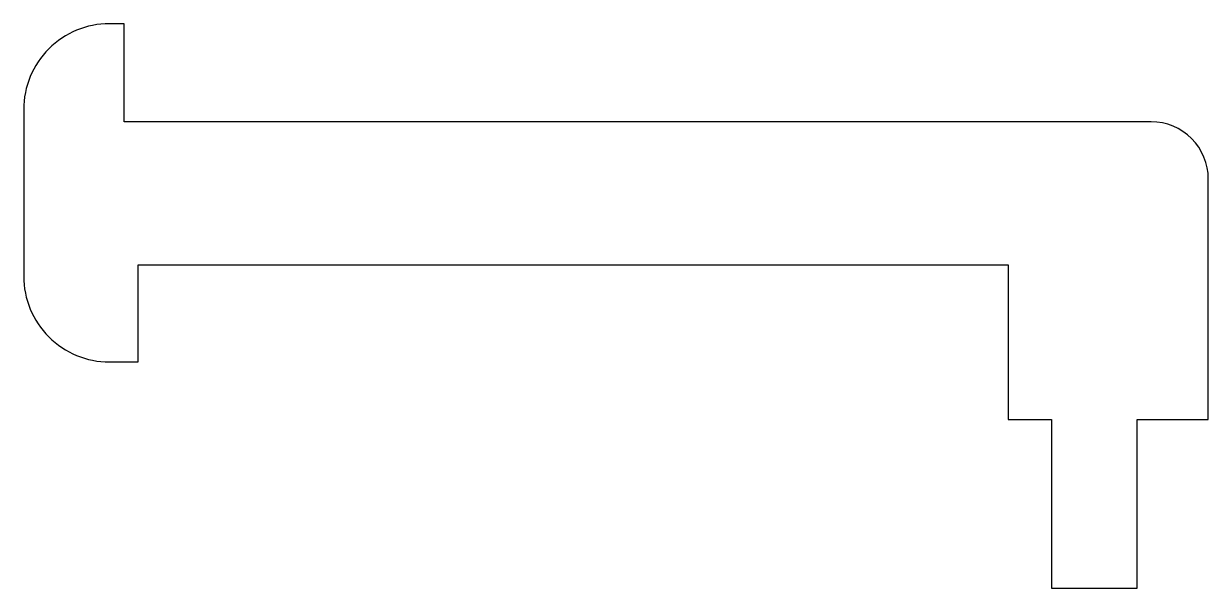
# Model space of a CAD drawing. Extents: x -4 to 37.5, y -7.7 to 12.1.
import ezdxf

# ---------------------------------------------------------------- set-up
doc = ezdxf.new("R2010")
doc.units = 0
doc.layers.get('0').update_dxf_attribs({"linetype": 'CONTINUOUS'})

msp = doc.modelspace()

# ---------------------------------------------------------------- linework, layer by layer
msp.add_lwpolyline([(-3.961, 3.245, 0.414214), (-0.961, 0.245), (0.039, 0.245), (0.039, 3.645), (30.489, 3.645), (30.489, -1.769), (32, -1.769), (32, -7.669), (35, -7.669), (35, -1.769), (37.489, -1.769), (37.489, 6.645, 0.414214), (35.489, 8.645), (-0.45, 8.645), (-0.45, 12.075), (-0.961, 12.075, 0.414214), (-3.961, 9.075)], format="xyb", close=True)

doc.saveas('drawing.dxf')
